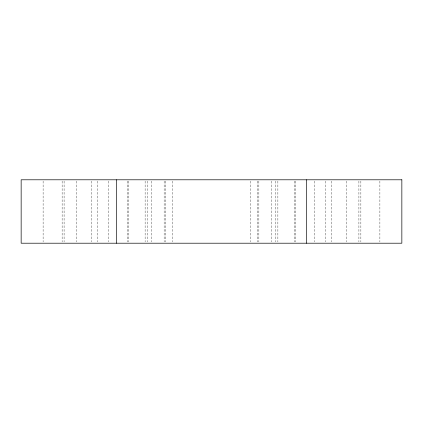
<?xml version="1.0" encoding="UTF-8"?>
<svg xmlns="http://www.w3.org/2000/svg" width="423" height="423" viewBox="0 0 423 423"><rect width="100%" height="100%" fill="white"/><g stroke="black" fill="none" stroke-linecap="round" stroke-linejoin="round"><path stroke-width="0.32" stroke-dasharray="2.12 1.59" d="M379.886 181.118L379.886 241.882M360.867 181.118L360.867 241.882M358.905 181.118L358.905 241.882M346.226 181.118L346.226 241.882M331.569 181.118L331.569 241.882M325.229 181.118L325.229 241.882M314.712 181.118L314.712 241.882M295.693 181.118L295.693 241.882M294.715 181.118L294.715 241.882M277.874 181.118L277.874 241.882M275.69 181.118L275.69 241.882M271.534 181.118L271.534 241.882M258.855 181.118L258.855 241.882M257.649 181.118L257.649 241.882M250.331 181.118L250.331 241.882M172.669 181.118L172.669 241.882M165.351 181.118L165.351 241.882M164.145 181.118L164.145 241.882M151.466 181.118L151.466 241.882M147.31 181.118L147.31 241.882M145.126 181.118L145.126 241.882M128.285 181.118L128.285 241.882M127.307 181.118L127.307 241.882M108.288 181.118L108.288 241.882M97.771 181.118L97.771 241.882M91.431 181.118L91.431 241.882M76.775 181.118L76.775 241.882M64.095 181.118L64.095 241.882M62.133 181.118L62.133 241.882M43.114 181.118L43.114 241.882"/><path stroke-width="0.63" d="M306.675 179.796L306.675 243.204M116.325 179.796L116.325 243.204M401.85 179.796L21.15 179.796L21.15 243.204L401.85 243.204L401.85 179.796"/></g></svg>
